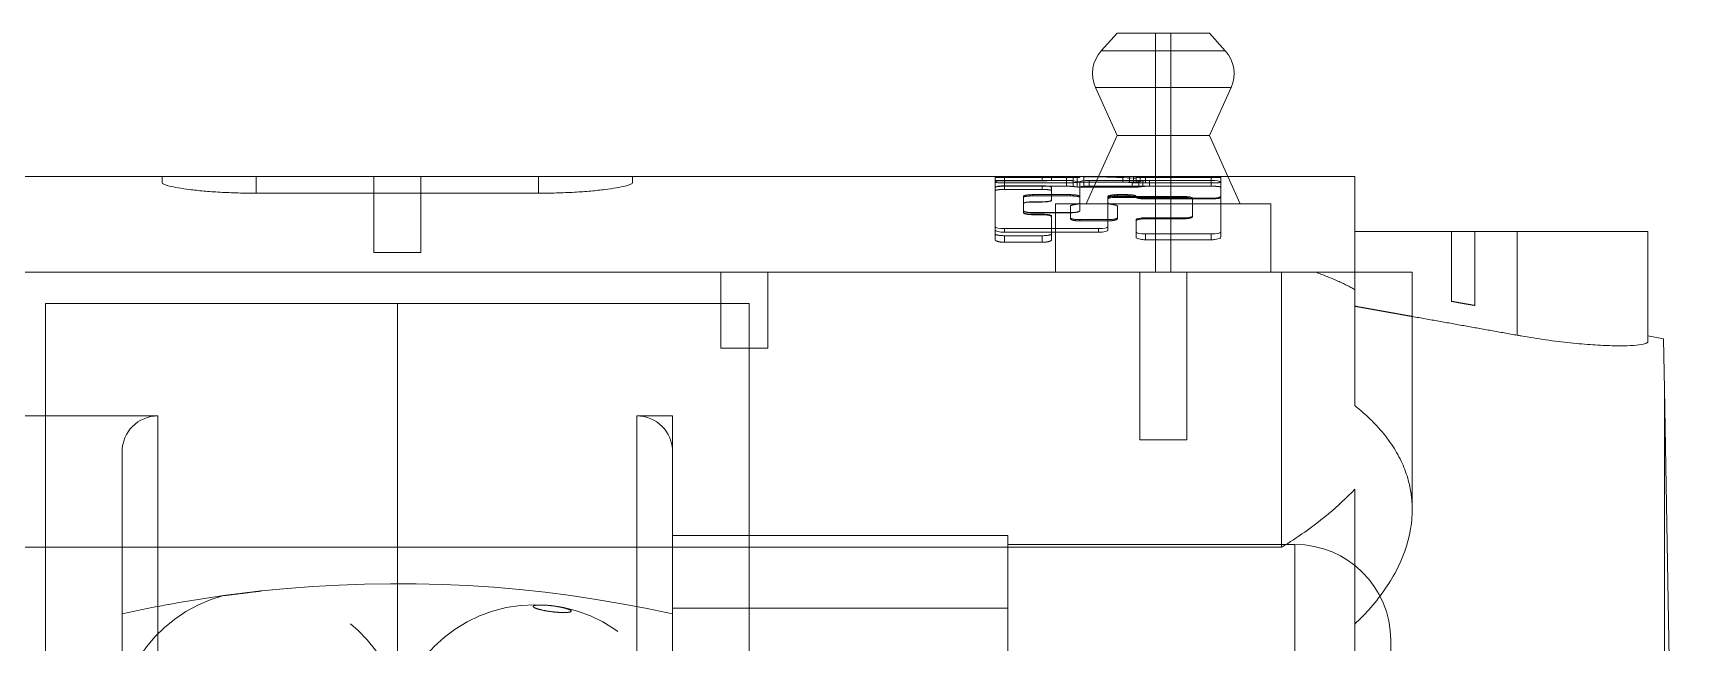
# Model space of a CAD drawing. Header units: millimetres. Extents: x -654804 to -654016, y 0 to 722.
# Drawn here: x -654190 to -654120.8, y 501.1 to 526.6 of the extents above; entities that cross this region are included whole.
import ezdxf

# ---------------------------------------------------------------- set-up
doc = ezdxf.new("R2010")
doc.units = ezdxf.units.MM
doc.linetypes.add('HIDDEN', pattern=[9.525, 6.35, -3.175])
for name, color, linetype, lineweight in [('Estreito visível (ISO)', 7, 'Continuous', 9), ('OCULTO', 3, 'HIDDEN', 5), ('Visível (ISO)', 7, 'Continuous', 9)]:
    doc.layers.add(name, color=color, linetype=linetype, lineweight=lineweight)

msp = doc.modelspace()

# ---------------------------------------------------------------- linework, layer by layer
at = {"layer": 'Estreito visível (ISO)'}
for p, q in [((-654145.404, 525.902), (-654140.222, 525.902)), ((-654145.645, 524.36), (-654139.981, 524.36)), ((-654180.708, 520.638), (-654180.708, 519.945)), ((-654168.918, 520.638), (-654168.918, 519.945)), ((-654149.443, 520.638), (-654149.443, 520.373)), ((-654146.857, 520.638), (-654146.857, 520.373)), ((-654146.58, 520.638), (-654146.58, 520.383)), ((-654146.417, 520.638), (-654146.417, 520.397)), ((-654146.139, 520.638), (-654146.139, 520.468)), ((-654144.502, 520.638), (-654144.502, 520.482)), ((-654144.224, 520.638), (-654144.224, 520.482)), ((-654144.062, 520.638), (-654144.062, 520.482)), ((-654143.784, 520.638), (-654143.784, 520.482)), ((-654140.806, 520.638), (-654140.806, 520.482)), ((-654148.265, 519.587), (-654148.265, 519.578)), ((-654147.872, 519.587), (-654147.872, 519.578)), ((-654144.732, 519.811), (-654144.732, 519.772)), ((-654141.984, 519.811), (-654141.984, 519.772)), ((-654149.443, 518.469), (-654149.443, 518.313)), ((-654145.517, 518.469), (-654145.517, 518.313)), ((-654143.554, 518.245), (-654143.554, 518.001)), ((-654140.806, 518.245), (-654140.806, 518.001)), ((-654128.022, 518.338), (-654128.022, 514.007)), ((-654121.879, 511.754), (-654121.879, 450.668))]:
    msp.add_line(p, q, dxfattribs=at)
at = {"layer": 'OCULTO', "ltscale": 5}
for p, q in [((-654143.135, 526.638), (-654143.135, 516.638)), ((-654142.492, 526.638), (-654142.492, 516.638)), ((-654175.796, 520.638), (-654175.796, 517.461)), ((-654173.831, 520.638), (-654173.831, 517.461)), ((-654149.704, 520.638), (-654149.704, 520.633)), ((-654149.443, 520.605), (-654146.302, 520.605)), ((-654147.872, 520.638), (-654147.872, 520.466)), ((-654147.48, 520.638), (-654147.48, 520.621)), ((-654147.48, 520.493), (-654147.48, 520.621)), ((-654147.365, 520.638), (-654147.365, 520.627)), ((-654146.302, 520.638), (-654146.302, 520.605)), ((-654145.513, 520.638), (-654146.028, 519.495)), ((-654144.041, 520.638), (-654144.041, 520.581)), ((-654143.947, 520.638), (-654143.947, 520.605)), ((-654143.947, 520.605), (-654140.806, 520.605)), ((-654143.947, 520.605), (-654143.947, 520.57)), ((-654143.947, 520.57), (-654143.947, 520.406)), ((-654143.554, 520.638), (-654143.554, 520.373)), ((-654140.528, 520.638), (-654140.528, 520.627)), ((-654140.113, 520.638), (-654139.599, 519.495)), ((-654149.835, 520.406), (-654149.835, 520.196)), ((-654149.835, 520.196), (-654149.835, 520.184)), ((-654149.443, 520.482), (-654146.857, 520.482)), ((-654149.443, 520.466), (-654147.872, 520.466)), ((-654149.443, 520.373), (-654149.443, 520.259)), ((-654149.443, 520.259), (-654149.443, 520.103)), ((-654146.857, 520.239), (-654149.443, 520.239)), ((-654149.443, 520.103), (-654147.872, 520.103)), ((-654148.265, 519.886), (-654148.265, 519.833)), ((-654146.695, 519.886), (-654148.265, 519.886)), ((-654148.265, 519.833), (-654146.695, 519.833)), ((-654147.872, 520.259), (-654147.872, 520.103)), ((-654146.857, 520.373), (-654146.857, 520.239)), ((-654146.695, 519.886), (-654146.695, 519.833)), ((-654146.58, 520.46), (-654146.417, 520.43)), ((-654146.58, 520.383), (-654146.58, 520.226)), ((-654146.417, 520.397), (-654146.417, 520.208)), ((-654146.139, 520.468), (-654146.139, 520.406)), ((-654146.139, 520.408), (-654144.109, 520.408)), ((-654146.139, 520.406), (-654146.139, 520.196)), ((-654144.502, 520.406), (-654146.139, 520.406)), ((-654144.109, 520.196), (-654146.139, 520.196)), ((-654145.91, 520.482), (-654145.91, 520.239)), ((-654145.91, 520.239), (-654140.806, 520.239)), ((-654144.732, 519.886), (-654144.732, 519.833)), ((-654144.339, 519.886), (-654144.732, 519.886)), ((-654144.732, 519.833), (-654144.339, 519.833)), ((-654144.502, 520.482), (-654144.502, 520.406)), ((-654144.339, 519.886), (-654144.339, 519.833)), ((-654144.224, 520.482), (-654144.224, 520.397)), ((-654144.109, 520.408), (-654144.109, 520.196)), ((-654144.062, 520.482), (-654144.062, 520.383)), ((-654143.832, 520.43), (-654143.669, 520.46)), ((-654143.832, 520.43), (-654143.832, 520.208)), ((-654143.784, 520.482), (-654143.784, 520.373)), ((-654140.806, 520.373), (-654143.784, 520.373)), ((-654143.669, 520.46), (-654143.669, 520.226)), ((-654143.391, 520.482), (-654143.391, 520.239)), ((-654140.806, 520.482), (-654140.806, 520.239)), ((-654148.658, 519.811), (-654148.658, 519.772)), ((-654148.658, 519.513), (-654148.658, 519.772)), ((-654148.658, 519.214), (-654148.658, 519.21)), ((-654148.658, 519.13), (-654148.658, 519.21)), ((-654148.265, 519.14), (-654148.265, 519.13)), ((-654148.265, 519.13), (-654146.695, 519.13)), ((-654147.313, 519.495), (-654138.313, 519.495)), ((-654147.313, 519.495), (-654147.313, 516.638)), ((-654146.695, 519.407), (-654146.695, 519.364)), ((-654146.695, 519.407), (-654146.695, 519.407)), ((-654146.695, 519.364), (-654146.695, 519.14)), ((-654146.695, 519.14), (-654146.695, 519.13)), ((-654146.695, 519.13), (-654146.695, 518.877)), ((-654146.58, 519.46), (-654146.417, 519.491)), ((-654146.58, 519.46), (-654146.58, 519.458)), ((-654146.417, 519.491), (-654146.417, 519.488)), ((-654146.302, 519.214), (-654146.302, 519.21)), ((-654145.124, 519.811), (-654145.124, 519.772)), ((-654145.124, 519.737), (-654145.124, 519.772)), ((-654145.009, 519.491), (-654145.009, 519.488)), ((-654145.009, 519.491), (-654144.847, 519.46)), ((-654144.847, 519.46), (-654144.847, 519.458)), ((-654144.732, 519.407), (-654144.732, 519.407)), ((-654144.732, 519.364), (-654144.732, 519.407)), ((-654144.732, 518.877), (-654144.732, 519.364)), ((-654143.947, 519.811), (-654143.947, 519.772)), ((-654140.806, 519.737), (-654143.554, 519.737)), ((-654143.554, 519.737), (-654143.554, 519.709)), ((-654143.554, 519.709), (-654140.806, 519.709)), ((-654140.806, 519.737), (-654140.806, 519.709)), ((-654138.313, 519.495), (-654138.313, 516.638)), ((-654148.265, 519.065), (-654147.872, 519.065)), ((-654148.265, 519.065), (-654148.265, 519.048)), ((-654147.872, 519.048), (-654148.265, 519.048)), ((-654147.872, 519.065), (-654147.872, 519.048)), ((-654147.48, 518.991), (-654147.48, 518.964)), ((-654147.48, 518.001), (-654147.48, 518.964)), ((-654146.302, 518.842), (-654146.302, 518.789)), ((-654145.124, 518.842), (-654146.302, 518.842)), ((-654146.302, 518.789), (-654145.124, 518.789)), ((-654143.554, 518.916), (-654143.554, 518.877)), ((-654143.554, 518.877), (-654141.984, 518.877)), ((-654141.984, 518.916), (-654141.984, 518.877)), ((-654141.591, 518.991), (-654141.591, 518.964)), ((-654149.835, 518.412), (-654149.835, 518.001)), ((-654149.443, 518.17), (-654149.443, 517.893)), ((-654147.872, 518.17), (-654149.443, 518.17)), ((-654149.443, 517.893), (-654147.872, 517.893)), ((-654147.872, 518.17), (-654147.872, 517.893)), ((-654130.777, 518.338), (-654130.777, 515.427)), ((-654129.794, 518.338), (-654129.794, 515.253)), ((-654173.831, 517.461), (-654175.796, 517.461)), ((-654161.296, 516.638), (-654161.296, 513.461)), ((-654159.331, 516.638), (-654159.331, 513.461)), ((-654143.796, 516.638), (-654143.796, 509.638)), ((-654141.831, 516.638), (-654141.831, 509.638)), ((-654134.813, 515.918), (-654134.813, 516.638)), ((-654134.813, 515.918), (-654134.813, 511.067)), ((-654129.794, 515.253), (-654130.777, 515.427)), ((-654159.331, 513.461), (-654161.296, 513.461)), ((-654184.813, 510.638), (-654200.313, 510.638)), ((-654184.813, 510.638), (-654184.813, 450.668)), ((-654164.813, 510.638), (-654164.813, 450.668)), ((-654163.313, 510.638), (-654164.813, 510.638)), ((-654163.313, 510.638), (-654163.313, 450.668)), ((-654141.831, 509.638), (-654143.796, 509.638)), ((-654186.313, 509.138), (-654186.313, 450.668)), ((-654149.313, 505.638), (-654163.313, 505.638)), ((-654149.313, 505.638), (-654149.313, 450.668)), ((-654160.11, 505.148), (-654189.517, 505.148)), ((-654137.313, 505.263), (-654149.313, 505.263)), ((-654137.313, 505.263), (-654137.313, 450.668)), ((-654149.313, 502.6), (-654163.313, 502.6)), ((-654133.313, 501.263), (-654133.313, 450.668))]:
    msp.add_line(p, q, dxfattribs=at)
msp.add_circle((-654169.063, 496.79), 5.953, dxfattribs=at)
msp.add_circle((-654169.063, 496.79), 5.953, dxfattribs=at)
for centre, radius, start, end in [((-654146.106, 450.638), 70, 90.16067, 91.03063), ((-654141.787, 450.638), 70, 90, 91.76766), ((-654141.787, 450.638), 70, 88.96937, 90), ((-654150.032, 450.638), 70, 85.10738, 85.24096), ((-654184.813, 509.138), 1.5, 90, 180), ((-654164.813, 509.138), 1.5, 0, 90), ((-654137.313, 501.263), 4, 0, 90), ((-654180.563, 497.365), 5.953, 104.69605, 89.33391), ((-654174.813, 450.636), 52.987, 77.46509, 96.15457), ((-654174.813, 450.636), 52.987, 97.87538, 102.53491)]:
    msp.add_arc(centre, radius, start, end, dxfattribs=at)
for centre, major_axis, ratio, start_param, end_param in [((-654148.731, 450.638), (-78.75, 0), 0.888889, 4.712389, 4.724737), ((-654148.731, 450.638), (-78.75, 0), 0.888889, 4.681538, 4.712389), ((-654146.47, 450.638), (0, -70), 0.857143, 3.101093, 3.138788), ((-654149.443, 520.408), (-0.393, 0), 0.189969, 4.712389, 6.283185), ((-654148.265, 519.811), (-0.393, 0), 0.189969, 4.712389, 6.283185), ((-654146.857, 520.408), (0.393, 0), 0.189969, 0.785398, 1.570796), ((-654146.695, 519.811), (0.393, 0), 0.189969, 0, 1.570796), ((-654140.806, 450.638), (-53.995, 53.995), 0.825056, 5.482469, 5.4848), ((-654146.139, 520.482), (0.393, 0), 0.189969, 3.926991, 4.712389), ((-654144.732, 519.811), (-0.393, 0), 0.189969, 4.712389, 6.283185), ((-654144.339, 519.811), (0.393, 0), 0.189969, 0, 1.570796), ((-654144.109, 520.482), (0.393, 0), 0.189969, 4.712389, 5.497787), ((-654149.443, 450.638), (-53.995, -53.995), 0.825056, 3.939978, 3.942309), ((-654143.391, 520.408), (0.393, 0), 0.189969, 1.570796, 2.356194), ((-654148.265, 519.14), (-0.393, 0), 0.189969, 0, 1.570796), ((-654146.302, 519.407), (-0.393, 0), 0.189969, 5.497787, 6.283185), ((-654147.087, 450.638), (-53.995, -53.995), 0.825056, 4.012982, 4.015305), ((-654146.695, 519.544), (0.393, 0), 0.189969, 5.497787, 6.283185), ((-654144.732, 519.544), (-0.393, 0), 0.189969, 0, 0.785398), ((-654144.339, 450.638), (-53.995, 53.995), 0.825056, 5.409473, 5.411796), ((-654145.124, 519.407), (0.393, 0), 0.189969, 0, 0.785398), ((-654143.554, 519.811), (-0.393, 0), 0.189969, 0, 1.570796), ((-654140.806, 519.811), (0.393, 0), 0.189969, 4.712389, 6.283185), ((-654147.872, 518.991), (0.393, 0), 0.189969, 0, 1.570796), ((-654146.302, 518.916), (-0.393, 0), 0.189969, 0, 1.570796), ((-654145.124, 518.916), (0.393, 0), 0.189969, 4.712389, 6.283185), ((-654149.443, 518.245), (-0.393, 0), 0.189969, 0, 1.570796), ((-654147.872, 518.245), (0.393, 0), 0.189969, 4.712389, 6.283185)]:
    msp.add_ellipse(centre, major_axis=major_axis, ratio=ratio, start_param=start_param, end_param=end_param, dxfattribs=at)
for points, knots in [([(-654149.704, 520.633), (-654149.709, 520.633), (-654149.715, 520.633), (-654149.755, 520.632), (-654149.786, 520.632), (-654149.826, 520.63), (-654149.835, 520.63), (-654149.835, 520.629)], [0.2729278, 0.2729278, 0.2729278, 0.2729278, 0.2957663, 0.2957663, 0.443667, 0.443667, 0.5915677, 0.5915677, 0.5915677, 0.5915677]), ([(-654149.835, 520.592), (-654149.835, 520.594), (-654149.826, 520.595), (-654149.786, 520.599), (-654149.755, 520.6), (-654149.686, 520.602), (-654149.641, 520.603), (-654149.545, 520.605), (-654149.492, 520.605), (-654149.443, 520.605)], [0.5917616, 0.5917616, 0.5917616, 0.5917616, 0.7397381, 0.7397381, 0.8877146, 0.8877146, 1.035593, 1.035593, 1.1834714, 1.1834714, 1.1834714, 1.1834714]), ([(-654147.48, 520.621), (-654147.48, 520.623), (-654147.47, 520.624), (-654147.43, 520.626), (-654147.4, 520.626), (-654147.365, 520.627)], [1.7748463, 1.7748463, 1.7748463, 1.7748463, 1.9227615, 1.9227615, 2.0706629, 2.0706629, 2.0706629, 2.0706629]), ([(-654144.041, 520.581), (-654144.015, 520.58), (-654143.992, 520.578), (-654143.956, 520.575), (-654143.947, 520.572), (-654143.947, 520.57)], [0.3255978, 0.3255978, 0.3255978, 0.3255978, 0.4437739, 0.4437739, 0.5917962, 0.5917962, 0.5917962, 0.5917962]), ([(-654140.806, 520.605), (-654140.757, 520.605), (-654140.704, 520.605), (-654140.607, 520.603), (-654140.563, 520.602), (-654140.493, 520.6), (-654140.463, 520.599), (-654140.423, 520.595), (-654140.413, 520.594), (-654140.413, 520.592)], [1.1834714, 1.1834714, 1.1834714, 1.1834714, 1.3313498, 1.3313498, 1.4792283, 1.4792283, 1.6272048, 1.6272048, 1.7751813, 1.7751813, 1.7751813, 1.7751813]), ([(-654140.413, 520.621), (-654140.413, 520.623), (-654140.423, 520.624), (-654140.463, 520.626), (-654140.493, 520.626), (-654140.528, 520.627)], [1.7748463, 1.7748463, 1.7748463, 1.7748463, 1.9227615, 1.9227615, 2.0706629, 2.0706629, 2.0706629, 2.0706629]), ([(-654149.835, 520.493), (-654149.835, 520.489), (-654149.826, 520.486), (-654149.785, 520.479), (-654149.755, 520.476), (-654149.686, 520.472), (-654149.641, 520.47), (-654149.545, 520.467), (-654149.492, 520.466), (-654149.443, 520.466)], [0.5921103, 0.5921103, 0.5921103, 0.5921103, 0.7403407, 0.7403407, 0.8885711, 0.8885711, 1.0364418, 1.0364418, 1.1843125, 1.1843125, 1.1843125, 1.1843125]), ([(-654149.443, 520.239), (-654149.492, 520.239), (-654149.545, 520.238), (-654149.641, 520.233), (-654149.685, 520.23), (-654149.755, 520.222), (-654149.785, 520.218), (-654149.826, 520.207), (-654149.835, 520.201), (-654149.835, 520.196)], [0, 0, 0, 0, 0.1478634, 0.1478634, 0.2957268, 0.2957268, 0.4441191, 0.4441191, 0.5925115, 0.5925115, 0.5925115, 0.5925115]), ([(-654149.835, 520.053), (-654149.835, 520.059), (-654149.826, 520.066), (-654149.785, 520.078), (-654149.755, 520.084), (-654149.686, 520.093), (-654149.641, 520.097), (-654149.545, 520.102), (-654149.492, 520.103), (-654149.443, 520.103)], [0.5920596, 0.5920596, 0.5920596, 0.5920596, 0.7402614, 0.7402614, 0.8884632, 0.8884632, 1.0363352, 1.0363352, 1.1842072, 1.1842072, 1.1842072, 1.1842072]), ([(-654148.658, 519.772), (-654148.658, 519.78), (-654148.648, 519.788), (-654148.608, 519.803), (-654148.578, 519.81), (-654148.508, 519.821), (-654148.464, 519.825), (-654148.367, 519.831), (-654148.314, 519.833), (-654148.265, 519.833)], [-0.5917305, -0.5917305, -0.5917305, -0.5917305, -0.4437467, -0.4437467, -0.2957629, -0.2957629, -0.1478814, -0.1478814, 0, 0, 0, 0]), ([(-654147.872, 520.466), (-654147.823, 520.466), (-654147.771, 520.467), (-654147.674, 520.47), (-654147.63, 520.472), (-654147.56, 520.476), (-654147.53, 520.479), (-654147.49, 520.486), (-654147.48, 520.489), (-654147.48, 520.493)], [1.1843125, 1.1843125, 1.1843125, 1.1843125, 1.3321832, 1.3321832, 1.4800539, 1.4800539, 1.6282844, 1.6282844, 1.7765148, 1.7765148, 1.7765148, 1.7765148]), ([(-654147.872, 520.103), (-654147.823, 520.103), (-654147.771, 520.102), (-654147.674, 520.097), (-654147.63, 520.093), (-654147.56, 520.084), (-654147.53, 520.078), (-654147.49, 520.066), (-654147.48, 520.059), (-654147.48, 520.053)], [1.1842072, 1.1842072, 1.1842072, 1.1842072, 1.3320792, 1.3320792, 1.4799511, 1.4799511, 1.6281529, 1.6281529, 1.7763547, 1.7763547, 1.7763547, 1.7763547]), ([(-654146.58, 520.226), (-654146.58, 520.226), (-654146.58, 520.226), (-654146.615, 520.23), (-654146.659, 520.233), (-654146.755, 520.238), (-654146.808, 520.239), (-654146.857, 520.239)], [-0.2959826, -0.2959826, -0.2959826, -0.2959826, -0.2957268, -0.2957268, -0.1478634, -0.1478634, 0, 0, 0, 0]), ([(-654146.695, 519.833), (-654146.645, 519.833), (-654146.593, 519.831), (-654146.496, 519.825), (-654146.452, 519.821), (-654146.382, 519.81), (-654146.352, 519.803), (-654146.312, 519.788), (-654146.302, 519.78), (-654146.302, 519.772)], [0, 0, 0, 0, 0.1478814, 0.1478814, 0.2957629, 0.2957629, 0.4437467, 0.4437467, 0.5917305, 0.5917305, 0.5917305, 0.5917305]), ([(-654146.139, 520.196), (-654146.189, 520.196), (-654146.241, 520.197), (-654146.338, 520.201), (-654146.382, 520.205), (-654146.417, 520.208)], [1.1851834, 1.1851834, 1.1851834, 1.1851834, 1.3331664, 1.3331664, 1.4811494, 1.4811494, 1.4811494, 1.4811494]), ([(-654146.139, 520.406), (-654146.189, 520.406), (-654146.241, 520.406), (-654146.294, 520.404), (-654146.298, 520.404), (-654146.302, 520.404)], [1.185327, 1.185327, 1.185327, 1.185327, 1.3331796, 1.3331796, 1.3459682, 1.3459682, 1.3459682, 1.3459682]), ([(-654146.302, 520.196), (-654146.302, 520.201), (-654146.292, 520.207), (-654146.252, 520.218), (-654146.222, 520.222), (-654146.152, 520.23), (-654146.108, 520.233), (-654146.011, 520.238), (-654145.959, 520.239), (-654145.91, 520.239)], [0.5923992, 0.5923992, 0.5923992, 0.5923992, 0.7407915, 0.7407915, 0.8891839, 0.8891839, 1.0370473, 1.0370473, 1.1849107, 1.1849107, 1.1849107, 1.1849107]), ([(-654145.124, 519.772), (-654145.124, 519.78), (-654145.114, 519.788), (-654145.074, 519.803), (-654145.044, 519.81), (-654144.974, 519.821), (-654144.93, 519.825), (-654144.834, 519.831), (-654144.781, 519.833), (-654144.732, 519.833)], [-0.5917305, -0.5917305, -0.5917305, -0.5917305, -0.4437467, -0.4437467, -0.2957629, -0.2957629, -0.1478814, -0.1478814, 0, 0, 0, 0]), ([(-654144.224, 520.397), (-654144.224, 520.397), (-654144.224, 520.397), (-654144.259, 520.4), (-654144.303, 520.402), (-654144.4, 520.406), (-654144.452, 520.406), (-654144.502, 520.406)], [0.889348, 0.889348, 0.889348, 0.889348, 0.8896219, 0.8896219, 1.0374745, 1.0374745, 1.185327, 1.185327, 1.185327, 1.185327]), ([(-654144.339, 519.833), (-654144.29, 519.833), (-654144.237, 519.831), (-654144.141, 519.825), (-654144.096, 519.821), (-654144.027, 519.81), (-654143.996, 519.803), (-654143.956, 519.788), (-654143.947, 519.78), (-654143.947, 519.772)], [0, 0, 0, 0, 0.1478814, 0.1478814, 0.2957629, 0.2957629, 0.4437467, 0.4437467, 0.5917305, 0.5917305, 0.5917305, 0.5917305]), ([(-654143.832, 520.208), (-654143.832, 520.208), (-654143.832, 520.208), (-654143.867, 520.205), (-654143.911, 520.201), (-654144.007, 520.197), (-654144.06, 520.196), (-654144.109, 520.196)], [0.8892185, 0.8892185, 0.8892185, 0.8892185, 0.8894744, 0.8894744, 1.0373289, 1.0373289, 1.1851834, 1.1851834, 1.1851834, 1.1851834]), ([(-654143.784, 520.373), (-654143.833, 520.373), (-654143.886, 520.374), (-654143.982, 520.378), (-654144.027, 520.38), (-654144.061, 520.383), (-654144.061, 520.383), (-654144.062, 520.383)], [0, 0, 0, 0, 0.1478617, 0.1478617, 0.2957235, 0.2957235, 0.2959974, 0.2959974, 0.2959974, 0.2959974]), ([(-654143.947, 520.406), (-654143.947, 520.402), (-654143.937, 520.398), (-654143.897, 520.39), (-654143.866, 520.386), (-654143.797, 520.38), (-654143.752, 520.378), (-654143.656, 520.374), (-654143.603, 520.373), (-654143.554, 520.373)], [0.5924641, 0.5924641, 0.5924641, 0.5924641, 0.7408926, 0.7408926, 0.8893212, 0.8893212, 1.0371829, 1.0371829, 1.1850447, 1.1850447, 1.1850447, 1.1850447]), ([(-654143.391, 520.239), (-654143.441, 520.239), (-654143.493, 520.238), (-654143.59, 520.233), (-654143.634, 520.23), (-654143.669, 520.226), (-654143.669, 520.226), (-654143.669, 520.226)], [0, 0, 0, 0, 0.1478634, 0.1478634, 0.2957268, 0.2957268, 0.2959826, 0.2959826, 0.2959826, 0.2959826]), ([(-654140.413, 520.406), (-654140.413, 520.402), (-654140.423, 520.398), (-654140.463, 520.39), (-654140.493, 520.386), (-654140.563, 520.38), (-654140.607, 520.378), (-654140.704, 520.374), (-654140.757, 520.373), (-654140.806, 520.373)], [-0.5925806, -0.5925806, -0.5925806, -0.5925806, -0.444152, -0.444152, -0.2957235, -0.2957235, -0.1478617, -0.1478617, 0, 0, 0, 0]), ([(-654140.806, 520.239), (-654140.757, 520.239), (-654140.704, 520.238), (-654140.607, 520.233), (-654140.563, 520.23), (-654140.493, 520.222), (-654140.463, 520.218), (-654140.423, 520.207), (-654140.413, 520.201), (-654140.413, 520.196)], [1.1849107, 1.1849107, 1.1849107, 1.1849107, 1.3327741, 1.3327741, 1.4806374, 1.4806374, 1.6290298, 1.6290298, 1.7774222, 1.7774222, 1.7774222, 1.7774222]), ([(-654148.658, 519.21), (-654148.658, 519.2), (-654148.648, 519.19), (-654148.608, 519.17), (-654148.578, 519.161), (-654148.508, 519.147), (-654148.464, 519.14), (-654148.367, 519.132), (-654148.314, 519.13), (-654148.265, 519.13)], [-0.5915655, -0.5915655, -0.5915655, -0.5915655, -0.4436674, -0.4436674, -0.2957692, -0.2957692, -0.1478846, -0.1478846, 0, 0, 0, 0]), ([(-654148.265, 519.048), (-654148.314, 519.048), (-654148.367, 519.05), (-654148.464, 519.059), (-654148.508, 519.065), (-654148.578, 519.08), (-654148.608, 519.089), (-654148.648, 519.109), (-654148.658, 519.12), (-654148.658, 519.13)], [1.1831617, 1.1831617, 1.1831617, 1.1831617, 1.3310459, 1.3310459, 1.47893, 1.47893, 1.6268422, 1.6268422, 1.7747544, 1.7747544, 1.7747544, 1.7747544]), ([(-654146.58, 519.458), (-654146.615, 519.452), (-654146.645, 519.444), (-654146.685, 519.426), (-654146.695, 519.416), (-654146.695, 519.407)], [0.2957707, 0.2957707, 0.2957707, 0.2957707, 0.4436562, 0.4436562, 0.5915429, 0.5915429, 0.5915429, 0.5915429]), ([(-654146.695, 519.13), (-654146.645, 519.13), (-654146.593, 519.132), (-654146.496, 519.14), (-654146.452, 519.147), (-654146.382, 519.161), (-654146.352, 519.17), (-654146.312, 519.19), (-654146.302, 519.2), (-654146.302, 519.21)], [0, 0, 0, 0, 0.1478846, 0.1478846, 0.2957692, 0.2957692, 0.4436674, 0.4436674, 0.5915655, 0.5915655, 0.5915655, 0.5915655]), ([(-654146.302, 519.537), (-654146.302, 519.529), (-654146.312, 519.519), (-654146.352, 519.502), (-654146.382, 519.494), (-654146.417, 519.488)], [0.5915757, 0.5915757, 0.5915757, 0.5915757, 0.7394703, 0.7394703, 0.8873608, 0.8873608, 0.8873608, 0.8873608]), ([(-654145.009, 519.488), (-654145.044, 519.494), (-654145.074, 519.502), (-654145.114, 519.519), (-654145.124, 519.529), (-654145.124, 519.537)], [1.4789035, 1.4789035, 1.4789035, 1.4789035, 1.626794, 1.626794, 1.7746886, 1.7746886, 1.7746886, 1.7746886]), ([(-654144.732, 519.407), (-654144.732, 519.416), (-654144.742, 519.426), (-654144.782, 519.444), (-654144.812, 519.452), (-654144.847, 519.458)], [1.7746193, 1.7746193, 1.7746193, 1.7746193, 1.922506, 1.922506, 2.0703915, 2.0703915, 2.0703915, 2.0703915]), ([(-654143.947, 519.772), (-654143.947, 519.764), (-654143.937, 519.756), (-654143.897, 519.741), (-654143.866, 519.734), (-654143.797, 519.722), (-654143.753, 519.718), (-654143.656, 519.711), (-654143.603, 519.709), (-654143.554, 519.709)], [0.5917305, 0.5917305, 0.5917305, 0.5917305, 0.7396925, 0.7396925, 0.8876546, 0.8876546, 1.0355339, 1.0355339, 1.1834132, 1.1834132, 1.1834132, 1.1834132]), ([(-654140.806, 519.709), (-654140.757, 519.709), (-654140.704, 519.711), (-654140.607, 519.718), (-654140.563, 519.722), (-654140.493, 519.734), (-654140.463, 519.741), (-654140.423, 519.756), (-654140.413, 519.764), (-654140.413, 519.772)], [1.1834132, 1.1834132, 1.1834132, 1.1834132, 1.3312924, 1.3312924, 1.4791717, 1.4791717, 1.6271338, 1.6271338, 1.7750959, 1.7750959, 1.7750959, 1.7750959]), ([(-654147.48, 518.964), (-654147.48, 518.974), (-654147.49, 518.986), (-654147.53, 519.007), (-654147.56, 519.016), (-654147.63, 519.031), (-654147.674, 519.037), (-654147.771, 519.046), (-654147.823, 519.048), (-654147.872, 519.048)], [-0.5916355, -0.5916355, -0.5916355, -0.5916355, -0.4436985, -0.4436985, -0.2957616, -0.2957616, -0.1478808, -0.1478808, 0, 0, 0, 0]), ([(-654146.695, 518.877), (-654146.695, 518.866), (-654146.685, 518.854), (-654146.645, 518.833), (-654146.615, 518.823), (-654146.545, 518.807), (-654146.501, 518.8), (-654146.404, 518.791), (-654146.351, 518.789), (-654146.302, 518.789)], [0.5916827, 0.5916827, 0.5916827, 0.5916827, 0.7396665, 0.7396665, 0.8876503, 0.8876503, 1.0355317, 1.0355317, 1.1834132, 1.1834132, 1.1834132, 1.1834132]), ([(-654145.124, 518.789), (-654145.075, 518.789), (-654145.022, 518.791), (-654144.926, 518.8), (-654144.882, 518.807), (-654144.812, 518.823), (-654144.782, 518.833), (-654144.742, 518.854), (-654144.732, 518.866), (-654144.732, 518.877)], [1.1834132, 1.1834132, 1.1834132, 1.1834132, 1.3312946, 1.3312946, 1.479176, 1.479176, 1.6271598, 1.6271598, 1.7751436, 1.7751436, 1.7751436, 1.7751436]), ([(-654143.947, 518.789), (-654143.947, 518.8), (-654143.937, 518.812), (-654143.897, 518.834), (-654143.866, 518.844), (-654143.797, 518.859), (-654143.753, 518.866), (-654143.656, 518.875), (-654143.603, 518.877), (-654143.554, 518.877)], [0.5917951, 0.5917951, 0.5917951, 0.5917951, 0.7397872, 0.7397872, 0.8877794, 0.8877794, 1.0356569, 1.0356569, 1.1835344, 1.1835344, 1.1835344, 1.1835344]), ([(-654141.984, 518.877), (-654141.934, 518.877), (-654141.882, 518.879), (-654141.785, 518.888), (-654141.741, 518.895), (-654141.671, 518.91), (-654141.641, 518.92), (-654141.601, 518.941), (-654141.591, 518.953), (-654141.591, 518.964)], [0, 0, 0, 0, 0.1478826, 0.1478826, 0.2957652, 0.2957652, 0.4437202, 0.4437202, 0.5916752, 0.5916752, 0.5916752, 0.5916752]), ([(-654149.835, 518.001), (-654149.835, 517.988), (-654149.826, 517.973), (-654149.785, 517.947), (-654149.755, 517.935), (-654149.685, 517.915), (-654149.641, 517.907), (-654149.545, 517.896), (-654149.492, 517.893), (-654149.443, 517.893)], [0.5925314, 0.5925314, 0.5925314, 0.5925314, 0.7409974, 0.7409974, 0.8894634, 0.8894634, 1.0373234, 1.0373234, 1.1851834, 1.1851834, 1.1851834, 1.1851834]), ([(-654147.872, 517.893), (-654147.823, 517.893), (-654147.771, 517.896), (-654147.674, 517.907), (-654147.63, 517.915), (-654147.56, 517.935), (-654147.53, 517.947), (-654147.49, 517.973), (-654147.48, 517.988), (-654147.48, 518.001)], [-1.1851834, -1.1851834, -1.1851834, -1.1851834, -1.0373234, -1.0373234, -0.8894634, -0.8894634, -0.7409974, -0.7409974, -0.5925314, -0.5925314, -0.5925314, -0.5925314]), ([(-654136.437, 516.638), (-654136.111, 516.524), (-654135.803, 516.401), (-654135.266, 516.159), (-654135.031, 516.04), (-654134.813, 515.918)], [5.456754, 5.456754, 5.456754, 5.456754, 6.78954, 6.78954, 7.961029, 7.961029, 7.961029, 7.961029]), ([(-654130.777, 515.427), (-654130.777, 515.427), (-654130.764, 515.424), (-654130.714, 515.415), (-654130.676, 515.408), (-654130.589, 515.392), (-654130.533, 515.382), (-654130.412, 515.36), (-654130.346, 515.349), (-654130.223, 515.327), (-654130.157, 515.316), (-654130.036, 515.295), (-654129.981, 515.285), (-654129.894, 515.27), (-654129.856, 515.264), (-654129.806, 515.255), (-654129.794, 515.253), (-654129.794, 515.253)], [0.746794, 0.746794, 0.746794, 0.746794, 0.932651, 0.932651, 1.118507, 1.118507, 1.306047, 1.306047, 1.493588, 1.493588, 1.681379, 1.681379, 1.86917, 1.86917, 2.053896, 2.053896, 2.238622, 2.238622, 2.238622, 2.238622]), ([(-654134.813, 511.067), (-654134.474, 510.796), (-654134.167, 510.513), (-654133.485, 509.778), (-654133.158, 509.313), (-654132.683, 508.366), (-654132.534, 507.884), (-654132.43, 507.188), (-654132.413, 506.96), (-654132.413, 506.727)], [14.01959, 14.01959, 14.01959, 14.01959, 15.882302, 15.882302, 18.725125, 18.725125, 21.567948, 21.567948, 22.906231, 22.906231, 22.906231, 22.906231]), ([(-654180.494, 503.318), (-654180.494, 503.318), (-654180.504, 503.317), (-654180.569, 503.309), (-654180.625, 503.302), (-654180.774, 503.283), (-654180.869, 503.272), (-654181.075, 503.246), (-654181.185, 503.233), (-654181.382, 503.209), (-654181.493, 503.195), (-654181.698, 503.17), (-654181.794, 503.158), (-654181.943, 503.14), (-654181.998, 503.133), (-654182.064, 503.125), (-654182.073, 503.124), (-654182.073, 503.124)], [0.1591341, 0.1591341, 0.1591341, 0.1591341, 0.1790259, 0.1790259, 0.1989176, 0.1989176, 0.2188094, 0.2188094, 0.2387012, 0.2387012, 0.2585929, 0.2585929, 0.2784847, 0.2784847, 0.2983765, 0.2983765, 0.3182682, 0.3182682, 0.3182682, 0.3182682]), ([(-654169.135, 502.67), (-654169.135, 502.68), (-654169.126, 502.694), (-654169.06, 502.716), (-654169.004, 502.725), (-654168.854, 502.732), (-654168.759, 502.732), (-654168.553, 502.721), (-654168.442, 502.71), (-654168.244, 502.686), (-654168.133, 502.67), (-654167.927, 502.631), (-654167.831, 502.608), (-654167.682, 502.564), (-654167.626, 502.542), (-654167.56, 502.503), (-654167.55, 502.487), (-654167.55, 502.467), (-654167.56, 502.453), (-654167.626, 502.431), (-654167.682, 502.422), (-654167.831, 502.414), (-654167.927, 502.415), (-654168.133, 502.426), (-654168.244, 502.436), (-654168.442, 502.46), (-654168.553, 502.477), (-654168.759, 502.516), (-654168.854, 502.539), (-654169.004, 502.583), (-654169.06, 502.605), (-654169.126, 502.643), (-654169.135, 502.659), (-654169.135, 502.67)], [0, 0, 0, 0, 0.0199596, 0.0199596, 0.0399192, 0.0399192, 0.0598788, 0.0598788, 0.0798384, 0.0798384, 0.099798, 0.099798, 0.1197576, 0.1197576, 0.1397172, 0.1397172, 0.1596768, 0.1596768, 0.1796364, 0.1796364, 0.199596, 0.199596, 0.2195556, 0.2195556, 0.2395152, 0.2395152, 0.2594748, 0.2594748, 0.2794344, 0.2794344, 0.299394, 0.299394, 0.3193536, 0.3193536, 0.3193536, 0.3193536]), ([(-654169.135, 502.67), (-654169.135, 502.659), (-654169.126, 502.643), (-654169.06, 502.605), (-654169.004, 502.583), (-654168.854, 502.538), (-654168.759, 502.516), (-654168.553, 502.477), (-654168.442, 502.46), (-654168.244, 502.436), (-654168.133, 502.426), (-654167.927, 502.415), (-654167.831, 502.414), (-654167.682, 502.422), (-654167.626, 502.431), (-654167.56, 502.453), (-654167.55, 502.467), (-654167.55, 502.487), (-654167.56, 502.503), (-654167.626, 502.542), (-654167.682, 502.564), (-654167.831, 502.608), (-654167.927, 502.63), (-654168.133, 502.669), (-654168.244, 502.686), (-654168.442, 502.71), (-654168.553, 502.72), (-654168.759, 502.732), (-654168.854, 502.732), (-654169.004, 502.725), (-654169.06, 502.716), (-654169.126, 502.694), (-654169.135, 502.68), (-654169.135, 502.67)], [0, 0, 0, 0, 0.0199596, 0.0199596, 0.0399192, 0.0399192, 0.0598788, 0.0598788, 0.0798384, 0.0798384, 0.099798, 0.099798, 0.1197576, 0.1197576, 0.1397172, 0.1397172, 0.1596768, 0.1596768, 0.1796364, 0.1796364, 0.199596, 0.199596, 0.2195556, 0.2195556, 0.2395152, 0.2395152, 0.2594748, 0.2594748, 0.2794344, 0.2794344, 0.299394, 0.299394, 0.3193536, 0.3193536, 0.3193536, 0.3193536])]:
    msp.add_open_spline(points, degree=3, knots=knots, dxfattribs=at)
msp.add_rational_spline([(-654132.413, 514.793), (-654133.609, 515.007), (-654134.813, 515.222)], [1.00001996126, 1.0000153834, 1], degree=2, dxfattribs=at)
at = {"layer": 'Visível (ISO)'}
for p, q in [((-654144.742, 526.638), (-654145.404, 525.902)), ((-654144.742, 526.638), (-654140.885, 526.638)), ((-654140.885, 526.638), (-654140.222, 525.902)), ((-654144.742, 522.353), (-654145.645, 524.36)), ((-654140.885, 522.353), (-654139.981, 524.36)), ((-654144.742, 522.353), (-654145.513, 520.638)), ((-654144.742, 522.353), (-654140.885, 522.353)), ((-654140.885, 522.353), (-654140.113, 520.638)), ((-654184.638, 520.638), (-654199.791, 520.638)), ((-654180.708, 520.638), (-654184.638, 520.638)), ((-654184.638, 520.638), (-654184.638, 520.39)), ((-654180.708, 520.638), (-654168.918, 520.638)), ((-654164.988, 520.638), (-654168.918, 520.638)), ((-654164.988, 520.638), (-654164.988, 520.39)), ((-654149.835, 520.638), (-654164.988, 520.638)), ((-654149.835, 520.638), (-654149.835, 520.406)), ((-654149.443, 520.638), (-654149.835, 520.638)), ((-654149.443, 520.638), (-654146.857, 520.638)), ((-654146.58, 520.638), (-654146.857, 520.638)), ((-654146.58, 520.638), (-654146.417, 520.638)), ((-654146.417, 520.638), (-654146.139, 520.638)), ((-654146.139, 520.638), (-654144.502, 520.638)), ((-654144.502, 520.638), (-654144.224, 520.638)), ((-654144.224, 520.638), (-654144.062, 520.638)), ((-654143.784, 520.638), (-654144.062, 520.638)), ((-654143.784, 520.638), (-654140.806, 520.638)), ((-654140.413, 520.638), (-654140.806, 520.638)), ((-654140.413, 520.638), (-654140.413, 520.408)), ((-654134.813, 520.638), (-654140.413, 520.638)), ((-654134.813, 516.638), (-654134.813, 520.638)), ((-654168.918, 519.945), (-654180.708, 519.945)), ((-654149.835, 519.364), (-654149.835, 520.184)), ((-654146.857, 520.373), (-654149.443, 520.373)), ((-654149.443, 520.259), (-654147.872, 520.259)), ((-654147.48, 520.184), (-654147.48, 519.662)), ((-654146.302, 519.364), (-654146.302, 520.408)), ((-654145.91, 520.482), (-654140.806, 520.482)), ((-654140.413, 520.408), (-654140.413, 519.364)), ((-654149.835, 518.543), (-654149.835, 519.364)), ((-654148.658, 519.513), (-654148.658, 519.364)), ((-654148.658, 519.364), (-654148.658, 519.214)), ((-654147.872, 519.587), (-654148.265, 519.587)), ((-654147.872, 519.578), (-654148.265, 519.578)), ((-654148.265, 519.14), (-654146.695, 519.14)), ((-654147.48, 519.662), (-654147.48, 519.645)), ((-654146.302, 519.214), (-654146.302, 519.364)), ((-654145.124, 519.737), (-654145.124, 519.364)), ((-654145.124, 519.364), (-654145.124, 518.543)), ((-654141.984, 519.811), (-654144.732, 519.811)), ((-654141.984, 519.772), (-654144.732, 519.772)), ((-654141.591, 519.364), (-654141.591, 519.737)), ((-654141.591, 518.991), (-654141.591, 519.364)), ((-654140.413, 519.364), (-654140.413, 518.319)), ((-654149.835, 518.543), (-654149.835, 518.412)), ((-654145.517, 518.469), (-654149.443, 518.469)), ((-654145.124, 518.543), (-654145.124, 518.412)), ((-654143.947, 518.319), (-654143.947, 518.842)), ((-654143.554, 518.916), (-654141.984, 518.916)), ((-654145.517, 518.313), (-654149.443, 518.313)), ((-654143.947, 518.319), (-654143.947, 518.107)), ((-654140.806, 518.245), (-654143.554, 518.245)), ((-654140.806, 518.001), (-654143.554, 518.001)), ((-654140.413, 518.319), (-654140.413, 518.107)), ((-654134.813, 518.338), (-654128.022, 518.338)), ((-654122.563, 518.338), (-654128.022, 518.338)), ((-654122.563, 518.338), (-654122.563, 513.743)), ((-654211.755, 516.638), (-654137.872, 516.638)), ((-654132.413, 516.638), (-654137.872, 516.638)), ((-654137.872, 516.638), (-654137.872, 505.148)), ((-654132.413, 516.638), (-654132.413, 506.727)), ((-654189.517, 515.342), (-654189.517, 500.638)), ((-654189.517, 515.342), (-654174.813, 515.342)), ((-654174.813, 515.342), (-654174.813, 500.638)), ((-654174.813, 515.342), (-654160.11, 515.342)), ((-654160.11, 515.342), (-654160.11, 500.638)), ((-654121.916, 513.864), (-654122.563, 513.978)), ((-654121.916, 513.864), (-654121.879, 511.754)), ((-654120.813, 450.668), (-654121.879, 511.754)), ((-654134.813, 500.638), (-654134.813, 507.569)), ((-654189.517, 505.148), (-654211.755, 505.148)), ((-654137.872, 505.148), (-654160.11, 505.148))]:
    msp.add_line(p, q, dxfattribs=at)
for centre, radius, start, end in [((-654144.342, 524.946), 1.429, 138.01279, 204.22775), ((-654141.284, 524.946), 1.429, 335.77225, 41.98721), ((-654140.61, 450.638), 70, 94.75904, 94.89262)]:
    msp.add_arc(centre, radius, start, end, dxfattribs=at)
for centre, major_axis, start_param, end_param in [((-654149.443, 520.184), (-0.393, 0), 4.712389, 6.283185), ((-654147.872, 520.184), (0.393, 0), 0, 1.570796), ((-654145.91, 520.408), (-0.393, 0), 4.712389, 6.283185), ((-654140.806, 520.408), (0.393, 0), 0, 1.570796), ((-654148.265, 519.513), (-0.393, 0), 4.712389, 6.283185), ((-654148.265, 519.214), (-0.393, 0), 0, 1.570796), ((-654147.872, 519.662), (0.393, 0), 4.712389, 6.283185), ((-654146.695, 519.214), (0.393, 0), 4.712389, 6.283185), ((-654144.732, 519.737), (-0.393, 0), 4.712389, 6.283185), ((-654141.984, 519.737), (0.393, 0), 0, 1.570796), ((-654149.443, 518.543), (-0.393, 0), 0, 1.570796), ((-654145.517, 518.543), (0.393, 0), 4.712389, 6.283185), ((-654143.554, 518.842), (-0.393, 0), 4.712389, 6.283185), ((-654141.984, 518.991), (0.393, 0), 4.712389, 6.283185), ((-654143.554, 518.319), (-0.393, 0), 0, 1.570796), ((-654140.806, 518.319), (0.393, 0), 4.712389, 6.283185)]:
    msp.add_ellipse(centre, major_axis=major_axis, ratio=0.189969, start_param=start_param, end_param=end_param, dxfattribs=at)
for points, knots in [([(-654180.708, 519.945), (-654180.955, 519.945), (-654181.211, 519.949), (-654181.719, 519.963), (-654181.971, 519.973), (-654182.456, 520.001), (-654182.688, 520.018), (-654183.116, 520.056), (-654183.313, 520.077), (-654183.662, 520.121), (-654183.825, 520.145), (-654184.114, 520.194), (-654184.239, 520.22), (-654184.439, 520.272), (-654184.515, 520.297), (-654184.615, 520.346), (-654184.638, 520.369), (-654184.638, 520.39)], [0, 0, 0, 0, 0.74152, 0.74152, 1.483039, 1.483039, 2.224559, 2.224559, 2.966078, 2.966078, 3.709439, 3.709439, 4.4528, 4.4528, 5.196161, 5.196161, 5.939522, 5.939522, 5.939522, 5.939522]), ([(-654164.988, 520.39), (-654164.988, 520.369), (-654165.012, 520.346), (-654165.112, 520.297), (-654165.188, 520.272), (-654165.389, 520.22), (-654165.514, 520.194), (-654165.803, 520.144), (-654165.968, 520.12), (-654166.317, 520.077), (-654166.513, 520.056), (-654166.942, 520.018), (-654167.173, 520.001), (-654167.657, 519.973), (-654167.909, 519.963), (-654168.416, 519.949), (-654168.671, 519.945), (-654168.918, 519.945)], [-5.939521, -5.939521, -5.939521, -5.939521, -5.195003, -5.195003, -4.450486, -4.450486, -3.705968, -3.705968, -2.961451, -2.961451, -2.221088, -2.221088, -1.480725, -1.480725, -0.740363, -0.740363, 0, 0, 0, 0]), ([(-654149.443, 520.373), (-654149.492, 520.373), (-654149.545, 520.374), (-654149.641, 520.378), (-654149.685, 520.38), (-654149.755, 520.386), (-654149.785, 520.39), (-654149.826, 520.398), (-654149.835, 520.402), (-654149.835, 520.406)], [0, 0, 0, 0, 0.1478617, 0.1478617, 0.2957235, 0.2957235, 0.444152, 0.444152, 0.5925806, 0.5925806, 0.5925806, 0.5925806]), ([(-654146.58, 520.383), (-654146.58, 520.383), (-654146.58, 520.383), (-654146.615, 520.38), (-654146.659, 520.378), (-654146.755, 520.374), (-654146.808, 520.373), (-654146.857, 520.373)], [-0.2959974, -0.2959974, -0.2959974, -0.2959974, -0.2957235, -0.2957235, -0.1478617, -0.1478617, 0, 0, 0, 0]), ([(-654146.302, 520.404), (-654146.346, 520.402), (-654146.385, 520.4), (-654146.417, 520.397), (-654146.417, 520.397), (-654146.417, 520.397)], [1.3459682, 1.3459682, 1.3459682, 1.3459682, 1.4810322, 1.4810322, 1.4813061, 1.4813061, 1.4813061, 1.4813061]), ([(-654148.265, 519.578), (-654148.314, 519.578), (-654148.367, 519.576), (-654148.464, 519.569), (-654148.508, 519.564), (-654148.578, 519.551), (-654148.608, 519.544), (-654148.648, 519.527), (-654148.658, 519.517), (-654148.658, 519.508)], [1.1831151, 1.1831151, 1.1831151, 1.1831151, 1.3309997, 1.3309997, 1.4788844, 1.4788844, 1.6267825, 1.6267825, 1.7746806, 1.7746806, 1.7746806, 1.7746806]), ([(-654147.48, 519.645), (-654147.48, 519.636), (-654147.49, 519.627), (-654147.53, 519.611), (-654147.56, 519.603), (-654147.63, 519.591), (-654147.674, 519.586), (-654147.771, 519.579), (-654147.823, 519.578), (-654147.872, 519.578)], [-0.5915975, -0.5915975, -0.5915975, -0.5915975, -0.4436808, -0.4436808, -0.2957641, -0.2957641, -0.1478821, -0.1478821, 0, 0, 0, 0]), ([(-654144.732, 519.772), (-654144.781, 519.772), (-654144.834, 519.771), (-654144.93, 519.764), (-654144.974, 519.76), (-654145.044, 519.749), (-654145.074, 519.741), (-654145.114, 519.726), (-654145.124, 519.717), (-654145.124, 519.709)], [1.1833107, 1.1833107, 1.1833107, 1.1833107, 1.3311933, 1.3311933, 1.4790758, 1.4790758, 1.6270309, 1.6270309, 1.7749859, 1.7749859, 1.7749859, 1.7749859]), ([(-654141.591, 519.709), (-654141.591, 519.717), (-654141.601, 519.726), (-654141.641, 519.741), (-654141.671, 519.749), (-654141.741, 519.76), (-654141.785, 519.764), (-654141.882, 519.771), (-654141.934, 519.772), (-654141.984, 519.772)], [0.5916355, 0.5916355, 0.5916355, 0.5916355, 0.7395905, 0.7395905, 0.8875455, 0.8875455, 1.0354281, 1.0354281, 1.1833107, 1.1833107, 1.1833107, 1.1833107]), ([(-654149.443, 518.313), (-654149.492, 518.313), (-654149.545, 518.315), (-654149.641, 518.326), (-654149.686, 518.333), (-654149.755, 518.351), (-654149.785, 518.362), (-654149.826, 518.387), (-654149.835, 518.4), (-654149.835, 518.412)], [0, 0, 0, 0, 0.147872, 0.147872, 0.2957439, 0.2957439, 0.4439457, 0.4439457, 0.5921476, 0.5921476, 0.5921476, 0.5921476]), ([(-654145.124, 518.412), (-654145.124, 518.4), (-654145.134, 518.387), (-654145.174, 518.362), (-654145.205, 518.351), (-654145.274, 518.333), (-654145.318, 518.326), (-654145.415, 518.315), (-654145.468, 518.313), (-654145.517, 518.313)], [-0.5921476, -0.5921476, -0.5921476, -0.5921476, -0.4439457, -0.4439457, -0.2957439, -0.2957439, -0.147872, -0.147872, 0, 0, 0, 0]), ([(-654143.554, 518.001), (-654143.603, 518.001), (-654143.656, 518.004), (-654143.752, 518.015), (-654143.797, 518.023), (-654143.866, 518.042), (-654143.897, 518.054), (-654143.937, 518.08), (-654143.947, 518.094), (-654143.947, 518.107)], [0, 0, 0, 0, 0.1478634, 0.1478634, 0.2957268, 0.2957268, 0.4441191, 0.4441191, 0.5925115, 0.5925115, 0.5925115, 0.5925115]), ([(-654140.413, 518.107), (-654140.413, 518.094), (-654140.423, 518.08), (-654140.463, 518.054), (-654140.493, 518.042), (-654140.563, 518.023), (-654140.607, 518.015), (-654140.704, 518.004), (-654140.757, 518.001), (-654140.806, 518.001)], [-0.5925115, -0.5925115, -0.5925115, -0.5925115, -0.4441191, -0.4441191, -0.2957268, -0.2957268, -0.1478634, -0.1478634, 0, 0, 0, 0]), ([(-654122.563, 513.743), (-654122.563, 513.716), (-654122.591, 513.69), (-654122.71, 513.643), (-654122.808, 513.622), (-654123.071, 513.589), (-654123.237, 513.578), (-654123.622, 513.566), (-654123.841, 513.566), (-654124.312, 513.578), (-654124.579, 513.59), (-654125.163, 513.629), (-654125.479, 513.656), (-654126.138, 513.725), (-654126.482, 513.768), (-654127.174, 513.865), (-654127.522, 513.92), (-654127.912, 513.988), (-654127.967, 513.998), (-654128.022, 514.007)], [8.303655, 8.303655, 8.303655, 8.303655, 9.241435, 9.241435, 10.260995, 10.260995, 11.280554, 11.280554, 12.300114, 12.300114, 13.324203, 13.324203, 14.348293, 14.348293, 15.372383, 15.372383, 16.396472, 16.396472, 16.561543, 16.561543, 16.561543, 16.561543]), ([(-654134.813, 507.569), (-654135.148, 507.221), (-654135.515, 506.878), (-654136.47, 506.077), (-654137.086, 505.632), (-654137.781, 505.203), (-654137.826, 505.176), (-654137.872, 505.148)], [25.583191, 25.583191, 25.583191, 25.583191, 27.502989, 27.502989, 30.241776, 30.241776, 30.430555, 30.430555, 30.430555, 30.430555]), ([(-654132.413, 506.727), (-654132.413, 506.43), (-654132.441, 506.125), (-654132.602, 505.267), (-654132.8, 504.705), (-654133.38, 503.595), (-654133.762, 503.048), (-654134.41, 502.327), (-654134.606, 502.128), (-654134.813, 501.935)], [22.906231, 22.906231, 22.906231, 22.906231, 24.617053, 24.617053, 27.666159, 27.666159, 30.715265, 30.715265, 31.915945, 31.915945, 31.915945, 31.915945])]:
    msp.add_open_spline(points, degree=3, knots=knots, dxfattribs=at)
msp.add_rational_spline([(-654128.022, 514.007), (-654130.204, 514.398), (-654132.413, 514.793)], [1, 1.00002841802, 1.00001996126], degree=2, dxfattribs=at)

doc.saveas('drawing.dxf')
